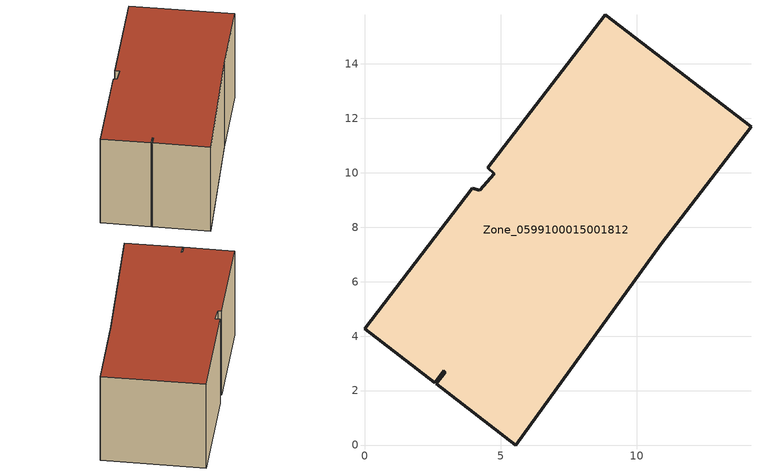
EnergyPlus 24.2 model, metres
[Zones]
Zone_0599100015001812
 floor ground (C_G): 14.19,11.69 10.89,7.39 5.56,0 2.63,2.25 2.96,2.68 2.9,2.73 2.57,2.29 0,4.27 3.96,9.44 4.23,9.36 4.77,9.97 4.53,10.17 8.84,15.79 z2.55
 wall outside (C_F): 2.63,2.25 5.56,0 10.89,7.39 14.19,11.69 8.84,15.79 4.53,10.17 4.77,9.97 4.23,9.36 3.96,9.44 0,4.27 2.57,2.29 2.9,2.73 2.96,2.68 2.63,2.25 z2.55:9.05
 roof outside (C_R): 5.56,0 10.89,7.39 14.19,11.69 8.84,15.79 4.53,10.17 4.77,9.97 4.23,9.36 3.96,9.44 0,4.27 2.57,2.29 2.9,2.73 2.96,2.68 2.63,2.25 z9.05
[BUILDING]
Pand.0599100015001812: North Axis=0; Terrain=City; Loads Convergence Tolerance Value=0.04; Temperature Convergence Tolerance Value=0.4; Solar Distribution=FullExterior; Maximum Number of Warmup Days=25; Minimum Number of Warmup Days=1
[Site:Location]
Rotterdam.The.Hague.AP_ZH_NLD Design_Conditions: Latitude=51.96; Longitude=4.45; Time Zone=1; Elevation=-4.5
[SITE:GROUNDTEMPERATURE:BUILDINGSURFACE]
18, 18, 18, 18, 18, 18, 18, 18, 18, 18, 18, 18
[MATERIAL] Thermal Absorptance=0.9; Solar Absorptance=0.7; Visible Absorptance=0.7
Name | Roughness | Thickness | Conductivity | Density | Specific Heat
G.TC.1975-1991 | MediumSmooth | 0.15 | 0.288461 | 540 | 1210
F.TC.1975-1991 | Rough | 0.3 | 0.230769 | 1920 | 840
R.TC.1975-1991 | MediumRough | 0.2 | 0.153846 | 1500 | 1000
[CONSTRUCTION]
C_G: G.TC.1975-1991
C_F: F.TC.1975-1991
C_R: R.TC.1975-1991
[ZONE]
Zone_0599100015001812: Type=1; Multiplier=1; Ceiling Height=Autocalculate; Volume=Autocalculate; Floor Area=autocalculate; Part of Total Floor Area=Yes
[ZONEINFILTRATION:DESIGNFLOWRATE]
Infil_Zone_0599100015001812: Zone or ZoneList or Space or SpaceList=Zone_0599100015001812; Schedule=AlwaysOn; Design Flow Rate Calculation Method=Flow/Area; Flow Rate per Floor Area=0.003; Constant Term Coefficient=1; Temperature Term Coefficient=0; Velocity Term Coefficient=0; Velocity Squared Term Coefficient=0
[HVACTEMPLATE:ZONE:IDEALLOADSAIRSYSTEM]
Zone_0599100015001812: Maximum Heating Supply Air Temperature=50; Minimum Cooling Supply Air Temperature=13; Maximum Heating Supply Air Humidity Ratio=0.0156; Minimum Cooling Supply Air Humidity Ratio=0.0077; Heating Limit=NoLimit; Cooling Limit=NoLimit; Dehumidification Control Type=ConstantSensibleHeatRatio; Cooling Sensible Heat Ratio=0.7; Dehumidification Setpoint=60; Humidification Control Type=None; Humidification Setpoint=30; Outdoor Air Method=None; Outdoor Air Flow Rate per Person=0.00944; Outdoor Air Flow Rate per Zone Floor Area=0; Outdoor Air Flow Rate per Zone=0; Demand Controlled Ventilation Type=None; Outdoor Air Economizer Type=NoEconomizer; Heat Recovery Type=None; Sensible Heat Recovery Effectiveness=0.7; Latent Heat Recovery Effectiveness=0.65
[ZONECONTROL:THERMOSTAT]
ThermostatControl_Zone_0599100015001812: Zone or ZoneList=Zone_0599100015001812; Control Type Schedule=DualSetpointControlType; Control 1=Thermostat_Zone_0599100015001812; Temperature Difference Between Cutout And Setpoint=0
[THERMOSTATSETPOINT:DUALSETPOINT]
Thermostat_Zone_0599100015001812: Heating Setpoint Temperature Schedule=HeatingSetpoint_Zone_0599100015001812; Cooling Setpoint Temperature Schedule=CoolingSetpoint_Zone_0599100015001812
[SCHEDULE:COMPACT]
HeatingSetpoint_Zone_0599100015001812: Through: 12/31, For: AllDays, Until: 24:00, 21
CoolingSetpoint_Zone_0599100015001812: Through: 12/31, For: AllDays, Until: 24:00, 24
DualSetpointControlType: Through: 12/31, For: AllDays, Until: 24:00, 4
AlwaysOn: Through: 12/31, For: AllDays, Until: 24:00, 1
